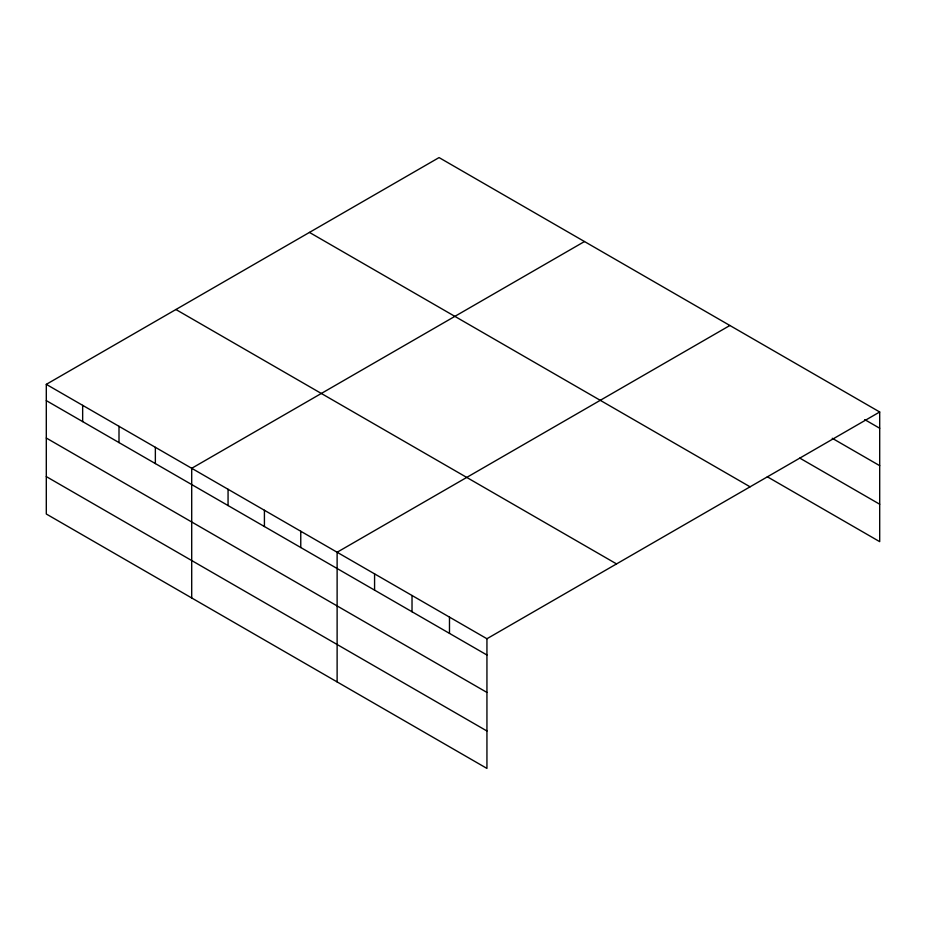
<?xml version="1.0" encoding="UTF-8"?>
<svg xmlns="http://www.w3.org/2000/svg" width="926" height="926" viewBox="0 0 926 926"><rect width="100%" height="100%" fill="white"/><g stroke="black" fill="none" stroke-linecap="round" stroke-linejoin="round"><path stroke-width="1.39" d="M46.3 384.348L486.937 638.743L486.937 768.418L46.3 514.011L46.3 384.348L439.063 157.582L879.7 411.989L879.7 541.652L767.341 476.786M584.48 241.536L191.705 468.301L191.705 597.965M729.885 325.489L337.122 552.255L337.122 681.918M486.937 638.743L879.7 411.989M864.722 419.605L879.7 428.252M832.254 438.287L879.7 465.674M799.798 458.104L879.7 504.23M309.458 232.414L750.083 486.821M175.917 309.515L616.542 563.911M46.3 400.611L486.937 655.006M46.3 438.033L486.937 692.428M46.3 476.589L486.937 730.996M449.48 617.121L449.48 633.384M412.024 595.499L412.024 611.762M374.579 573.877L374.579 590.14M300.765 531.258L300.765 547.532M264.419 510.272L264.419 526.535M228.062 489.287L228.062 505.55M155.36 447.316L155.36 463.579M119.003 426.319L119.003 442.593M82.657 405.333L82.657 421.596"/></g></svg>
